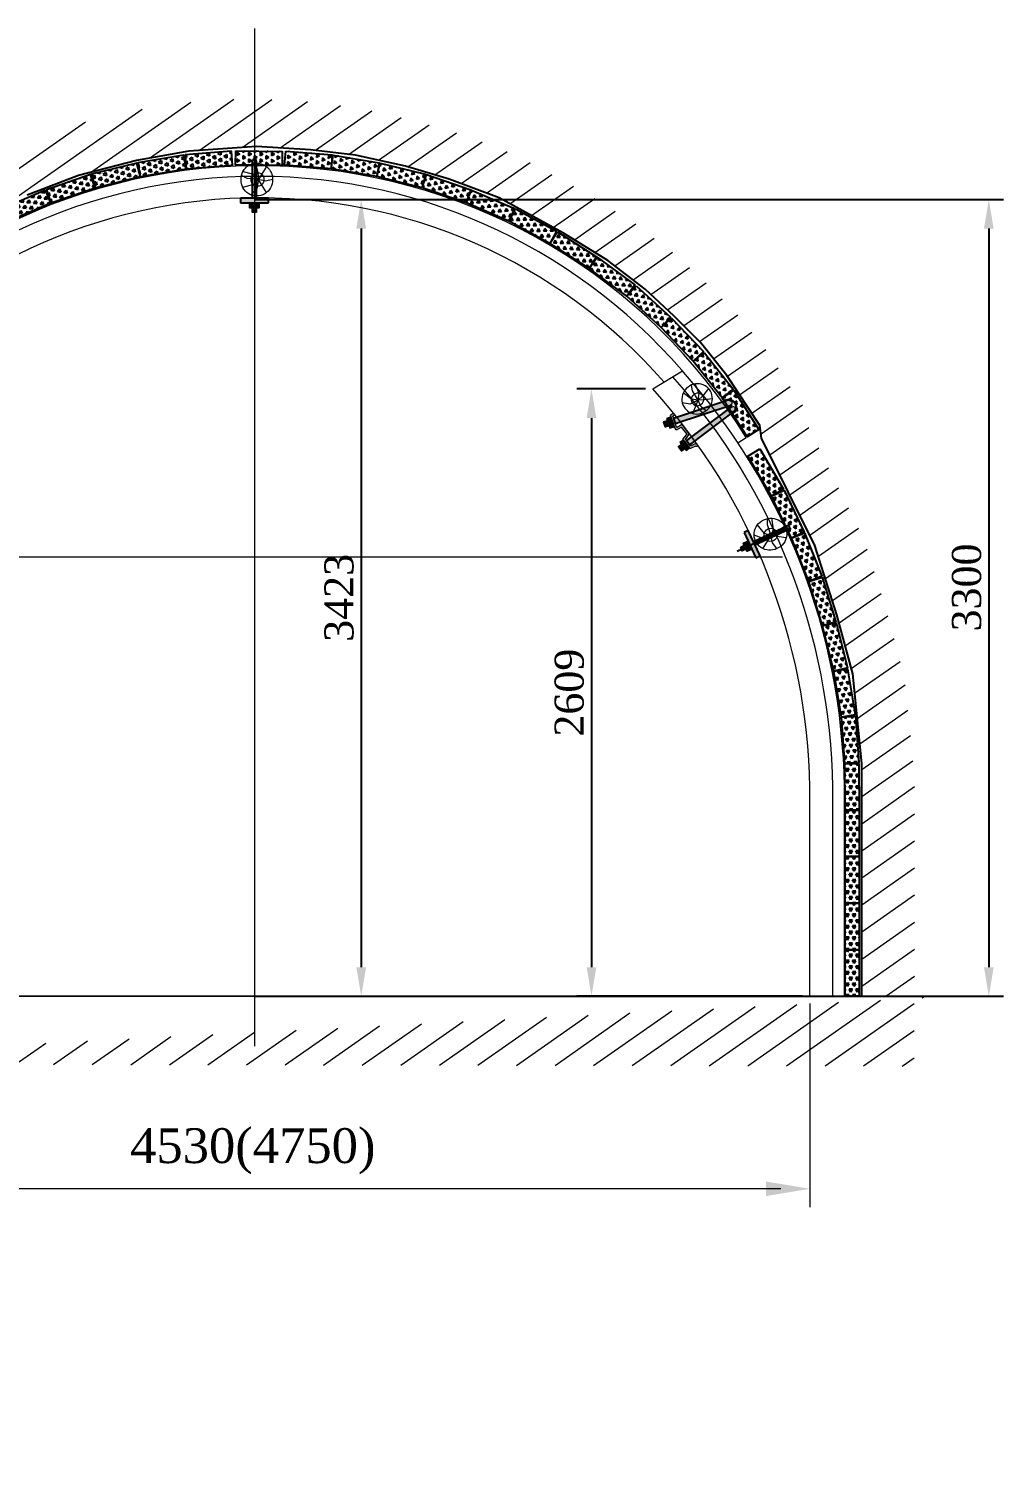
# Model space of a CAD drawing. Header units: millimetres. Extents: x -46762 to 217101, y -107409 to 31524.
# Drawn here: x 116455 to 120641, y -2407 to 3742 of the extents above; entities that cross this region are included whole.
import ezdxf

# ---------------------------------------------------------------- set-up
doc = ezdxf.new("R2010")
doc.units = ezdxf.units.MM
doc.layers.add('АП155', color=130, linetype='Continuous')
doc.styles.get("Standard").update_dxf_attribs({"font": 'TIMES.TTF'})
doc.dimstyles.new('ISO-25', dxfattribs={"dimscale": 50, "dimtxt": 2.5, "dimasz": 2.5, "dimexe": 1.25, "dimexo": 0.625, "dimtad": 1, "dimdec": 0, "dimtxsty": 'Standard', "dimcen": 2.5, "dimadec": 0, "dimazin": 0, "dimtfac": 1, "dimtdec": 0, "dimtmove": 0, "dimatfit": 3, "dimfxl": 1, "dimarcsym": 0})
pattern_1 = [(35, (0, 0), (-54.63315556243714, 78.02423221852646), [])]

# ---------------------------------------------------------------- blocks, each defined once
blk = doc.blocks.new('пзска2')
h = blk.add_hatch(color=9)
edge = h.paths.add_edge_path()
edge.add_line((79387.98750919643, 12480.88038879467), (79626.61282625502, 12400.73938868508))
edge.add_line((79626.61282625502, 12400.73938868508), (79619.42709265536, 12379.46739037297))
edge.add_line((79619.42709265536, 12379.46739037297), (79380.50641894205, 12459.07713288825))
edge.add_arc((79388.0866276481, 12468.66130303135), 12.219487769909, 90.46476017502539, 231.6592020791473, ccw=False)
edge = h.paths.add_edge_path()
edge.add_line((79376.41128150029, 12453.27671080609), (79570.36676375166, 12307.02080642545))
edge.add_line((79570.36676375166, 12307.02080642545), (79556.43053562287, 12288.54982692463))
edge.add_line((79556.43053562287, 12288.54982692463), (79362.53888556157, 12434.86732976127))
edge.add_arc((79372.4885213633, 12441.80124308344), 12.12742373903379, 71.12758126217437, 214.8726875495767, ccw=False)
h = blk.add_hatch(color=9)
edge = h.paths.add_edge_path()
edge.add_arc((79627.66398735114, 12420.72381651853), 1.914105600024586, 52.96569549510618, 133.1878639533618)
edge.add_line((79626.35398748063, 12422.11941695804), (79622.81355695822, 12418.79614233415))
edge.add_arc((79624.12355682859, 12417.40054189431), 1.914105600024586, 133.1878639533618, 232.9656954951062)
edge.add_line((79622.97070427213, 12415.8725591618), (79628.84420245845, 12411.44104481605))
edge.add_arc((79627.69134990202, 12409.91306208345), 1.914105600024586, -18.6650954844352, 52.96569549510622, ccw=False)
edge.add_line((79629.5047839201, 12409.30047959075), (79614.98623600847, 12366.32107847746))
edge.add_arc((79612.22517342953, 12367.25527092905), 2.914821109766541, 257.45859269138043, 341.3069946315402, ccw=False)
edge.add_line((79611.59223424859, 12364.40999939622), (79591.76046854799, 12375.53003915623))
edge.add_arc((79590.82431692723, 12373.86048221169), 1.914105600024586, 60.71984011856469, 142.9656954951062)
edge.add_line((79589.29633419457, 12375.0133347681), (79559.30466016682, 12335.26257932364))
edge.add_arc((79560.83264289954, 12334.10972676726), 1.914105600024586, 142.9656954951062, 217.0077024047578)
edge.add_line((79559.30412506853, 12332.95758376856), (79573.74374478357, 12313.80091985691))
edge.add_arc((79572.21522695292, 12312.64877685838), 1.914105600024586, -37.03430450489378, 37.00770240475782, ccw=False)
edge.add_line((79573.74320968543, 12311.49592430188), (79553.3143543138, 12284.41966196534))
edge.add_arc((79551.78637158129, 12285.5725145218), 1.914105600024586, 243.75876048676588, 322.96569549510616, ccw=False)
edge.add_line((79550.94004681602, 12283.85567596226), (79530.18626878763, 12294.08636202247))
edge.add_arc((79529.28421841265, 12292.60412100991), 1.735146477547994, 58.67647690679077, 148.0479790627951)
edge.add_line((79527.81196128958, 12293.52237601954), (79522.58798516571, 12286.59855452305))
edge.add_arc((79524.1159678984, 12285.44570196656), 1.914105600024586, 142.9656954951062, 232.9656954951062)
edge.add_line((79522.96311534199, 12283.91771923393), (79526.78307217342, 12281.03558784272))
edge.add_arc((79527.93592472986, 12282.56357057532), 1.914105600024586, 232.9656954951062, 322.9656954951062)
edge.add_line((79529.46390746254, 12281.41071801892), (79530.39560312434, 12282.64558094673))
edge.add_arc((79531.92358585686, 12281.49272839027), 1.914105600024586, 63.75876048676588, 142.9656954951062, ccw=False)
edge.add_line((79532.76991062213, 12283.2095669499), (79553.5236886504, 12272.97888088954))
edge.add_arc((79554.44295332953, 12274.3886519282), 1.68300384172545, 236.8929700268868, 329.831485954733)
edge.add_line((79555.8979961485, 12273.54286689265), (79584.53142966857, 12311.49341984757))
edge.add_arc((79583.00344693588, 12312.646272404), 1.914105600024586, 322.9656954951062, 397.0077024047578)
edge.add_line((79584.53196476665, 12313.79841540256), (79570.09234505187, 12332.95507931418))
edge.add_arc((79571.62086288244, 12334.1072223128), 1.914105600024586, 142.9656954951062, 217.0077024047578, ccw=False)
edge.add_line((79570.09288014992, 12335.26007486929), (79591.64296116919, 12363.82240185412))
edge.add_arc((79593.17094390187, 12362.66954929769), 1.914105600024586, 60.71984011856472, 142.9656954951062, ccw=False)
edge.add_line((79594.10709552257, 12364.33910624214), (79613.93886122323, 12353.21906648218))
edge.add_arc((79614.87501284402, 12354.88862342658), 1.914105600024586, 240.7198401185647, 322.9656954951062)
edge.add_line((79616.40299557667, 12353.73577087015), (79622.41552269796, 12361.70473235566))
edge.add_arc((79620.88753996545, 12362.85758491213), 1.914105600024586, 322.9656954951062, 341.3349045155648)
edge.add_line((79622.70097398342, 12362.24500241931), (79639.65450114332, 12412.43269670682))
edge.add_arc((79637.84106712518, 12413.04527919958), 1.914105600024586, 341.3349045155648, 412.9656954951062)
edge.add_line((79638.99391968161, 12414.57326193209), (79628.81683990761, 12422.25179925104))
edge = h.paths.add_edge_path(flags=16)
edge.add_arc((79620.88753996545, 12362.85758491213), 1.914105600024586, 322.9656954951062, 341.3349045155648)
edge.add_arc((79620.88753996545, 12362.85758491213), 1.914105600024586, 322.9656954951062, 341.3349045155648)
edge = h.paths.add_edge_path(flags=17)
edge.add_arc((79620.88753996545, 12362.85758491213), 1.914105600024586, 322.9656954951062, 341.3349045155648)
for points in [[(79638.48391189406, 12408.21222226877), (79656.85667648932, 12401.91922041512), (79642.3228326132, 12359.90285361517), (79623.96931663199, 12366.25150191964)], [(79653.34273550026, 12391.76065295233), (79646.02476543353, 12370.60489283986), (79661.44509861642, 12365.46674914093), (79668.66776640742, 12386.61382562178)], [(79583.94558119617, 12310.33219509802), (79599.40411664211, 12298.57659927863), (79572.38519902097, 12263.26957749148), (79556.96244741342, 12275.07193390929)], [(79592.87698438467, 12290.04725683594), (79605.15206058545, 12280.79099684118), (79591.3095542854, 12262.22888473643), (79578.80820147251, 12271.66284811296)]]:
    blk.add_hatch(color=9).paths.add_polyline_path(points)
at = {"color": 7}
for points in [[(79376.41128150029, 12453.27671080609), (79570.36676375166, 12307.02080642545), (79556.43053562287, 12288.54982692463), (79362.53888556157, 12434.86732976127)], [(79626.61282625502, 12400.73938868508), (79619.42709265536, 12379.46739037297), (79380.50641894205, 12459.07713288825)], [(79387.98750919643, 12480.88038879467), (79626.61282625502, 12400.73938868508)], [(79653.34273550026, 12391.76065295233), (79646.02476543353, 12370.60489283986), (79661.44509861642, 12365.46674914093), (79668.66776640742, 12386.61382562178), (79653.34273550026, 12391.76065295233)], [(79592.87698438467, 12290.04725683594), (79605.15206058545, 12280.79099684118), (79591.3095542854, 12262.22888473643), (79578.80820147251, 12271.66284811296), (79592.87698438467, 12290.04725683594)]]:
    blk.add_lwpolyline(points, dxfattribs=at)
at = {"color": 9, "linetype": 'ByBlock', "lineweight": 30}
blk.add_arc((79389.55610634592, 12450.26644457345), 32.10477288046426, 52.17423131706771, 238.6491880507332, dxfattribs=at)
at = {"layer": 'АП155', "color": 7, "lineweight": 9}
for p, q in [((79622.81355695822, 12418.79614233415), (79626.35398748063, 12422.11941695804)), ((79628.81683990761, 12422.25179925104), (79638.99391968161, 12414.57326193209)), ((79559.30466016682, 12335.26257932364), (79589.29633419457, 12375.0133347681)), ((79570.09288014992, 12335.26007486929), (79591.64296116919, 12363.82240185412)), ((79611.59223424859, 12364.40999939622), (79591.76046854799, 12375.53003915623)), ((79613.93886122323, 12353.21906648218), (79594.10709552257, 12364.33910624214)), ((79629.5047839201, 12409.30047959075), (79614.98623600847, 12366.32107847746)), ((79622.41552269796, 12361.70473235566), (79616.40299557667, 12353.73577087015)), ((79639.65450114332, 12412.43269670682), (79622.70097398342, 12362.24500241931)), ((79622.97070427213, 12415.8725591618), (79628.84420245845, 12411.44104481605)), ((79623.96931663199, 12366.25150191964), (79638.48391189406, 12408.21222226877)), ((79642.3228326132, 12359.90285361517), (79623.96931663199, 12366.25150191964)), ((79649.58975455136, 12380.91103701509), (79631.22661426303, 12387.23186209419)), ((79638.48391189406, 12408.21222226877), (79656.85667648932, 12401.91922041512)), ((79656.85667648932, 12401.91922041512), (79642.3228326132, 12359.90285361517)), ((79646.02476543354, 12370.60489283985), (79661.44509861642, 12365.46674914093)), ((79668.66776640742, 12386.61382562178), (79653.34273550019, 12391.76065295236)), ((79661.44509861642, 12365.46674914093), (79668.66776640742, 12386.61382562178)), ((79553.3143543138, 12284.41966196534), (79573.74320968543, 12311.49592430188)), ((79555.8979961485, 12273.54286689265), (79584.53142966857, 12311.49341984757)), ((79556.96244741342, 12275.07193390929), (79583.94558119617, 12310.33219509802)), ((79573.74374478357, 12313.80091985691), (79559.30412506853, 12332.95758376856)), ((79584.53196476665, 12313.79841540256), (79570.09234505187, 12332.95507931418)), ((79581.66704094349, 12307.69697902192), (79581.66704094349, 12307.69697902192)), ((79583.94558119617, 12310.33219509802), (79599.40411664211, 12298.57659927863)), ((79522.58798516571, 12286.59855452305), (79527.81196128958, 12293.52237601954)), ((79522.96311534199, 12283.91771923393), (79526.78307217342, 12281.03558784272)), ((79529.46390746254, 12281.41071801892), (79530.39560312434, 12282.64558094673)), ((79530.18626878763, 12294.08636202247), (79550.94004681602, 12283.85567596226)), ((79532.76991062213, 12283.2095669499), (79553.5236886504, 12272.97888088954)), ((79572.38519902097, 12263.26957749148), (79556.96244741342, 12275.07193390929)), ((79559.51661648304, 12278.33896102992), (79559.51661648304, 12278.33896102992)), ((79570.45401430462, 12292.7020645036), (79585.89465783161, 12280.92308838508)), ((79599.40411664211, 12298.57659927863), (79572.38519902097, 12263.26957749148)), ((79578.80820147251, 12271.66284811296), (79591.3095542854, 12262.22888473643)), ((79591.3095542854, 12262.22888473643), (79605.15206058545, 12280.79099684118)), ((79605.15206058545, 12280.79099684118), (79592.87698438467, 12290.04725683594))]:
    blk.add_line(p, q, dxfattribs=at)
for centre, radius, start, end in [((79372.4885213633, 12441.80124308344), 12.12742373903379, 71.12758126217444, 214.8726875495767), ((79388.0866276481, 12468.66130303135), 12.219487769909, 90.46476017502546, 231.6592020791473), ((79627.66398735114, 12420.72381651853), 1.914105600024586, 52.96569549510618, 133.1878639533618), ((79590.82431692723, 12373.86048221169), 1.914105600024586, 60.71984011856469, 142.9656954951062), ((79593.17094390187, 12362.66954929769), 1.914105600024586, 60.71984011856469, 142.9656954951062), ((79612.22517342953, 12367.25527092905), 2.914821109766541, 257.4585926913804, 341.3069946315402), ((79624.12355682859, 12417.40054189431), 1.914105600024586, 133.1878639533618, 232.9656954951062), ((79620.88753996545, 12362.85758491213), 1.914105600024586, 322.9656954951062, 341.3349045155648), ((79620.88753996545, 12362.85758491213), 1.914105600024586, 322.9656954951062, 341.3349045155648), ((79620.88753996545, 12362.85758491213), 1.914105600024586, 322.9656954951062, 341.3349045155648), ((79620.88753996545, 12362.85758491213), 1.914105600024586, 322.9656954951062, 341.3349045155648), ((79627.69134990202, 12409.91306208345), 1.914105600024586, 341.3349045155648, 52.96569549510618), ((79637.84106712518, 12413.04527919958), 1.914105600024586, 341.3349045155648, 52.96569549510618), ((79560.83264289954, 12334.10972676726), 1.914105600024586, 142.9656954951062, 217.0077024047578), ((79571.62086288244, 12334.1072223128), 1.914105600024586, 142.9656954951062, 217.0077024047578), ((79572.21522695292, 12312.64877685838), 1.914105600024586, 322.9656954951062, 37.00770240475778), ((79583.00344693588, 12312.646272404), 1.914105600024586, 322.9656954951062, 37.00770240475778), ((79614.87501284402, 12354.88862342658), 1.914105600024586, 240.7198401185647, 322.9656954951062), ((79524.1159678984, 12285.44570196656), 1.914105600024586, 142.9656954951062, 232.9656954951062), ((79527.93592472986, 12282.56357057532), 1.914105600024586, 232.9656954951062, 322.9656954951062), ((79529.28421841265, 12292.60412100991), 1.735146477547994, 58.67647690679077, 148.0479790627951), ((79531.92358585686, 12281.49272839027), 1.914105600024586, 63.75876048676592, 142.9656954951062), ((79551.78637158129, 12285.5725145218), 1.914105600024586, 243.7587604867659, 322.9656954951062), ((79554.44295332953, 12274.3886519282), 1.68300384172545, 236.8929700268868, 329.831485954733)]:
    blk.add_arc(centre, radius, start, end, dxfattribs=at)
blk = doc.blocks.new('ск16')
h = blk.add_hatch(color=9)
edge = h.paths.add_edge_path()
edge.add_line((76510.91213818084, 28276.66980265561), (76510.91213818084, 28116.66980265561))
edge.add_line((76510.91213818084, 28116.66980265561), (76494.91213818084, 28116.66980265561))
edge.add_line((76494.91213818084, 28116.66980265561), (76494.91213818084, 28276.66980265561))
edge.add_arc((76502.91213818084, 28276.66980265561), 8, 0, 180, ccw=False)
for points in [[(76562.91213818084, 28116.66980265561), (76442.91213818084, 28116.66980265561), (76442.91213818084, 28096.66980265561), (76562.91213818084, 28096.66980265561)], [(76521.91213818084, 28096.66980265561), (76521.91213818084, 28074.66980265561), (76483.91213818084, 28074.66980265561), (76483.91213818084, 28096.66980265561)], [(76494.91213818084, 28074.66980265561), (76510.91213818084, 28074.66980265561), (76510.91213818084, 28056.66980265561), (76494.91213818084, 28056.66980265561)]]:
    blk.add_hatch(color=9).paths.add_polyline_path(points)
at = {"color": 7}
for p, q in [((76494.91213818084, 28116.66980265561), (76494.91213818084, 28276.66980265561)), ((76510.91213818084, 28116.66980265561), (76510.91213818084, 28276.66980265561)), ((76442.91213818084, 28116.66980265561), (76442.91213818084, 28096.66980265561)), ((76562.91213818084, 28116.66980265561), (76442.91213818084, 28116.66980265561)), ((76562.91213818084, 28096.66980265561), (76562.91213818084, 28116.66980265561)), ((76442.91213818084, 28096.66980265561), (76562.91213818084, 28096.66980265561)), ((76494.91213818084, 28074.66980265561), (76494.91213818084, 28056.66980265561)), ((76510.91213818084, 28074.66980265561), (76510.91213818084, 28056.66980265561))]:
    blk.add_line(p, q, dxfattribs=at)
for points in [[(76510.91213818084, 28276.66980265561), (76510.91213818084, 28116.66980265561), (76494.91213818084, 28116.66980265561), (76494.91213818084, 28276.66980265561)], [(76502.91213818084, 28096.66980265561), (76521.91213818084, 28096.66980265561), (76521.91213818084, 28074.66980265561), (76483.91213818084, 28074.66980265561), (76483.91213818084, 28096.66980265561), (76521.91213818084, 28096.66980265561)], [(76521.91213818084, 28096.66980265561), (76521.91213818084, 28074.66980265561), (76483.91213818084, 28074.66980265561), (76483.91213818084, 28096.66980265561), (76521.91213818084, 28096.66980265561)], [(76494.91213818084, 28074.66980265561), (76510.91213818084, 28074.66980265561), (76510.91213818084, 28056.66980265561), (76494.91213818084, 28056.66980265561), (76494.91213818084, 28074.66980265561)]]:
    blk.add_lwpolyline(points, dxfattribs=at)
blk.add_arc((76502.91213818084, 28276.66980265561), 8, 0, 180, dxfattribs=at)
blk = doc.blocks.new('затягон')
h = blk.add_hatch()
h.set_pattern_fill('TRIANG', scale=3, style=0)
h.set_pattern_definition([(59.99999999999999, (0, 0), (-14.28749487907025, 24.74667295657017), [14.2875, -14.2875]), (120, (0, 0), (-28.57499487907025, 2.956570175349782e-06), [14.2875, -14.2875]), (0, (-7.143750000000001, 12.37335), (14.2875, 24.74667), [14.2875, -14.2875])])
h.paths.add_polyline_path([(77132.18952894583, 10756.23562590411), (77132.18952894583, 10556.23562590411), (77192.18952894583, 10556.23562590411), (77192.18952894583, 10756.23562590411)])
at = {"color": 7}
blk.add_lwpolyline([(77132.18952894583, 10756.23562590411), (77132.18952894583, 10556.23562590411), (77192.18952894583, 10556.23562590411), (77192.18952894583, 10756.23562590411), (77132.18952894583, 10756.23562590411)], dxfattribs=at)
blk = doc.blocks.new('*D94')
at = {"color": 0, "lineweight": -2}
for p, q in [((117424.2727083894, 3008.41349322733), (120641.2987331401, 3008.413493227329)), ((120578.7987331401, 2883.413493227329), (120578.7987331401, -289.2586798684505)), ((117424.2727083894, -414.2586798684497), (120641.2987331401, -414.2586798684505))]:
    blk.add_line(p, q, dxfattribs=at)
at = {"color": 0, "lineweight": 0}
for points in [[(120557.9653998068, 2883.413493227329), (120599.6320664734, 2883.413493227329), (120578.7987331401, 3008.413493227329)], [(120557.9653998068, -289.2586798684505), (120599.6320664734, -289.2586798684505), (120578.7987331401, -414.2586798684505)]]:
    blk.add_solid(points, dxfattribs=at)
at = {"layer": 'Defpoints', "color": 0, "lineweight": 0}
for p in [(117393.0227083894, 3008.41349322733), (117393.0227083894, -414.2586798684497), (120578.7987331401, -414.2586798684505)]:
    blk.add_point(p, dxfattribs=at)
at = {"color": 0, "insert": (120483.9672623398, 1341.706021343474), "char_height": 125, "attachment_point": 5, "rotation": 90}
blk.add_mtext('3300', dxfattribs=at)
blk = doc.blocks.new('*D194')
at = {"color": 0, "lineweight": -2}
for p, q in [((119104.0673246396, 2194.293213965747), (118809.744795959, 2194.293213965747)), ((118872.244795959, 2069.293213965747), (118872.244795959, -289.2586798684501)), ((119778.4904695947, -414.2586798684504), (118809.744795959, -414.2586798684501))]:
    blk.add_line(p, q, dxfattribs=at)
at = {"color": 0, "lineweight": 13}
for points in [[(118851.4114626257, 2069.293213965747), (118893.0781292924, 2069.293213965747), (118872.244795959, 2194.293213965747)], [(118851.4114626257, -289.2586798684501), (118893.0781292924, -289.2586798684501), (118872.244795959, -414.2586798684501)]]:
    blk.add_solid(points, dxfattribs=at)
at = {"layer": 'Defpoints', "color": 0, "lineweight": 13}
for p in [(119135.3173246396, 2194.293213965747), (118872.244795959, -414.2586798684501), (119809.7404695947, -414.2586798684504)]:
    blk.add_point(p, dxfattribs=at)
at = {"color": 0, "lineweight": 13, "insert": (118777.2330800254, 890.0172670486675), "char_height": 125, "attachment_point": 5, "rotation": 90}
blk.add_mtext('2609', dxfattribs=at)
blk = doc.blocks.new('*D195')
at = {"color": 0, "lineweight": -2}
for p, q in [((117455.5227083894, 3008.41349322733), (117945.7926955647, 3008.41349322733)), ((117883.2926955647, 2883.41349322733), (117883.2926955647, -289.2586798684497)), ((117455.5227083894, -414.2586798684497), (117945.7926955647, -414.2586798684499))]:
    blk.add_line(p, q, dxfattribs=at)
at = {"color": 0, "lineweight": 13}
for points in [[(117862.4593622314, 2883.41349322733), (117904.1260288981, 2883.41349322733), (117883.2926955647, 3008.41349322733)], [(117862.4593622314, -289.2586798684497), (117904.1260288981, -289.2586798684498), (117883.2926955647, -414.2586798684497)]]:
    blk.add_solid(points, dxfattribs=at)
at = {"layer": 'Defpoints', "color": 0, "lineweight": 13}
for p in [(117424.2727083894, 3008.41349322733), (117424.2727083894, -414.2586798684497), (117883.2926955647, -414.2586798684497)]:
    blk.add_point(p, dxfattribs=at)
at = {"color": 0, "lineweight": 13, "insert": (117788.4612247645, 1297.077406679459), "char_height": 125, "attachment_point": 5, "rotation": 90}
blk.add_mtext('3423', dxfattribs=at)
blk = doc.blocks.new('малчик')
at = {"color": 7, "linetype": 'ByBlock', "lineweight": 9}
for p, q in [((119615.593246907, 1573.865760420405), (119584.1780287269, 1611.446094139625)), ((119627.7657393114, 1610.4430128768), (119628.4698462511, 1637.569267079249)), ((119644.0689532542, 1563.29150951164), (119627.7657393114, 1610.4430128768)), ((119654.6362349919, 1591.769802840485), (119646.6565953917, 1640.097049478427)), ((119604.7621011095, 1553.266675202045), (119570.7307680805, 1566.50352419159)), ((119607.6371590696, 1508.77504948611), (119629.9210252962, 1542.627032700286)), ((119644.0723132252, 1563.296417088539), (119615.593246907, 1573.865760420405)), ((119644.0630419651, 1563.292165543156), (119654.6362349919, 1591.769802840485)), ((119668.9597904083, 1560.529138580998), (119644.0630419651, 1563.292165543156)), ((119709.1526768028, 1555.327278835044), (119668.9597904083, 1560.529138580998)), ((119669.0404644479, 1508.836633281964), (119650.0863085295, 1532.747085186653))]:
    blk.add_line(p, q, dxfattribs=at)
at = {"color": 7, "linetype": 'ByBlock', "lineweight": 9, "extrusion": (0, 0, -1)}
for centre, major_axis, ratio, start_param, end_param in [((119638.4088399553, 1569.248207332115), (-47.89496162578067, 47.89496162578067), 0.9999999999946823, 3.45771997180005, 6.677934424498158), ((119643.2482390612, 1571.467422897527), (-47.89496162578067, 47.89496162578067), 0.9999999999946823, 0.3161273182102568, 3.536341770908364), ((119643.3077980296, 1568.318162476637), (-19.56506301142971, 19.56506301142971), 0.999999999992481, 0.2883940536884071, 3.5429960212207)]:
    blk.add_ellipse(centre, major_axis=major_axis, ratio=ratio, start_param=start_param, end_param=end_param, dxfattribs=at)
at = {"color": 7, "linetype": 'ByBlock', "lineweight": 9, "extrusion": (0, 0, -0.9999999999999998)}
blk.add_ellipse((119640.7564568189, 1567.148187443883), major_axis=(-19.56506301141584, 19.56506301141584), ratio=0.9999999999939162, start_param=3.451065721488449, end_param=6.705667689021001, dxfattribs=at)
blk = doc.blocks.new('малик')
at = {"color": 7, "linetype": 'ByBlock', "lineweight": 9}
for p, q in [((117428.6909205339, 3163.968094087497), (117438.9293063907, 3122.875612338161)), ((117476.8090733806, 3149.679889349311), (117455.3292196006, 3115.312123301359)), ((117392.7884114651, 3098.669046341267), (117368.4238110949, 3110.614576150692)), ((117420.9614535526, 3115.312123301359), (117373.7057752367, 3128.200035569345)), ((117442.4443673377, 3093.837369529778), (117392.7884114651, 3098.669046341267)), ((117442.4413073326, 3093.832269521379), (117420.9614535526, 3115.312123301359)), ((117442.4362078757, 3093.83736897826), (117435.1750152459, 3053.928943744948)), ((117438.9293063907, 3122.875612338161), (117442.4362078757, 3093.83736897826)), ((117455.3292196006, 3115.312123301359), (117442.4413073326, 3093.832269521379)), ((117455.3321224337, 3072.364357724917), (117442.4413066432, 3093.84246912448)), ((117472.7174443139, 3086.577119380221), (117442.4443673377, 3093.837369529778)), ((117502.3518785533, 3093.841418669588), (117472.7174443139, 3086.577119380221)), ((117420.9643566998, 3072.359711900484), (117373.7104209998, 3059.465411741701)), ((117435.1750152459, 3053.928943744948), (117408.9592397311, 3028.510861341907)), ((117476.8166218418, 3037.999495631244), (117455.3321224337, 3072.364357724917))]:
    blk.add_line(p, q, dxfattribs=at)
at = {"color": 7, "linetype": 'ByBlock', "lineweight": 9, "extrusion": (0, 0, -1)}
for centre, major_axis, ratio, start_param, end_param in [((117434.6703237774, 3096.498831196397), (-47.89496162553311, 47.89496162553311), 0.9999999999990257, 5.458408654375653, 8.678623107073939), ((117434.6706836241, 3091.174856994578), (-47.89496162553311, 47.89496162553311), 0.9999999999990257, 2.31681600078586, 5.537030453484146), ((117437.5578575065, 3095.240444359137), (-19.5650630113129, 19.5650630113129), 0.9999999999981642, 5.430675389852599, 8.685277357385274), ((117437.5580472185, 3092.433634156318), (-19.5650630113204, 19.5650630113204), 0.9999999999974641, 2.310161750473125, 5.564763718006)]:
    blk.add_ellipse(centre, major_axis=major_axis, ratio=ratio, start_param=start_param, end_param=end_param, dxfattribs=at)

msp = doc.modelspace()

# ---------------------------------------------------------------- hatches: boundary and pattern name
at = {"lineweight": 0}
h = msp.add_hatch(dxfattribs=at)
h.set_pattern_fill('LINE', scale=30, angle=35, style=0)
h.set_pattern_definition(pattern_1)
h.paths.add_polyline_path([(111056.0595873929, 2388.473182440364), (111117.9702557455, 2140.163054229172), (113747.6179180978, 2771.156609424215), (114252.7679964633, 2884.233958079421), (114888.2856136361, 2936.661064846732), (115349.0244826576, 2355.395320168755), (115405.8114998539, 2332.026157345041), (115521.0552926341, 2358.733807921992), (115571.1616295752, 2413.817975779064), (115716.4693068554, 2564.047913083166), (115885.1597767043, 2700.92389937432), (116000.4039811607, 2781.046348207281), (116130.6797161908, 2864.507536242425), (116275.9873934709, 2947.968472828623), (116448.9259493164, 3027.317213232222), (116668.9857784767, 3110.533992884739), (116917.8769338005, 3175.357281601871), (117142.9048705106, 3215.044475700241), (117433.4020740213, 3235.647448588512), (117664.905264597, 3222.037522541068), (117858.9595125574, 3198.220277682529), (118073.4403067894, 3150.586039414397), (118260.5088224817, 3096.01784480951), (118475.4375203443, 3015.201145416475), (118752.3131840301, 2863.976727501955), (118942.6285893681, 2746.435405578522), (119103.0064947784, 2622.482638243295), (119227.0325744628, 2507.078380974068), (119340.3661899947, 2393.811439808109), (119453.7002172029, 2252.761652340821), (119595.6399720547, 2037.97848249547), (119602.8813552003, 1982.496019496291), (119832.1837251793, 1521.74850090011), (119926.4744379162, 1224.178026214533), (119994.0584850022, 970.8877122086706), (120032.8494918047, 586.2045077878283), (120032.8494918047, -413.654092809069), (120259.8873960572, -414.2586798684497), (120259.8873960572, 528.9066336354763), (120217.2172885744, 952.0581584984029), (120142.8748367798, 1230.677503904852), (120039.1550527692, 1558.005026058986), (119786.9224457923, 2064.827296514786), (119778.9569243322, 2125.858005813882), (119622.8231939951, 2362.119492643769), (119498.1557640662, 2517.274258857785), (119373.488786981, 2641.86789414034), (119237.0600993282, 2768.812577136489), (119060.6444033768, 2905.160621205239), (118851.297457505, 3034.456075321015), (118546.7342274507, 3200.802935026987), (118310.3126598018, 3289.701304359326), (118104.5372925403, 3349.726318424701), (117868.6084188851, 3402.123980519646), (117655.1487461286, 3428.322949864039), (117400.4952364954, 3443.293868516228), (117080.9483126336, 3420.630598339129), (116833.4175822525, 3376.974684830923), (116559.6373113963, 3305.669067242077), (116317.57149932, 3214.130609624309), (116127.33908789, 3126.84699518035), (115967.5006428818, 3035.039964935532), (115824.1973343487, 2943.232658096874), (115441.8056887049, 2563.675273040474), (114936.8932436222, 3200.670169979625), (114237.823864732, 3143.000352535582), (113682.15877853, 3018.615269014856)])
h.paths.add_polyline_path([(111034.9263300025, 2120.236361124191), (110973.0156616499, 2368.546489335375), (110635.6728675291, 2287.599854533631), (110439.1595133673, 2241.954124878132), (109955.4082779598, 1967.326581895514), (107042.1448481317, 1244.064832456354), (107101.5099627982, 1006.553825950438), (110359.6629175794, 1815.439621133904), (110799.4367679499, 2065.101023845375), (110978.0852717333, 2106.59714171401)])
h = msp.add_hatch(dxfattribs=at)
h.set_pattern_fill('LINE', scale=30, angle=35, style=0)
h.set_pattern_definition(pattern_1)
edge = h.paths.add_edge_path()
edge.add_line((120258.0684462396, -414.2586798684497), (120258.0684462396, -713.9697576017138))
edge.add_line((114785.1240180453, -704.4287516027998), (120258.0684462396, -713.9697576017137))
edge.add_line((114775.2439695947, -414.2586798684497), (120258.0684462396, -414.2586798684504))
edge.add_line((120432.8217195947, -414.2586798684497), (114708.8631712839, -414.2586798684497))
edge.add_line((114785.1240180453, -704.4287516027998), (112000.4918802513, -1398.715521171931))
edge.add_line((114708.8631712839, -414.2586798684498), (111844.8845793646, -1128.328742377324))
edge.add_line((112000.3223236483, -1398.757796381132), (107954.8204510957, -2407.414698762999))
edge.add_line((111844.8845793646, -1128.328742377324), (107882.0743381253, -2116.368305472011))
edge.add_line((107882.0743381253, -2116.368305472009), (107954.8204510957, -2407.414698762999))

# ---------------------------------------------------------------- linework, layer by layer
at = {"color": 7, "lineweight": 9}
for p, q in [((117424.2727083894, 3741.915094401447), (117424.2727083894, -628.5634882719824)), ((119692.699630047, 1471.580897887849), (115285.3625254486, 1471.580897887849))]:
    msp.add_line(p, q, dxfattribs=at)
at = {"color": 7, "linetype": 'ByBlock', "lineweight": 9}
for p, q in [((117442.4413066432, 3093.84246912448), (117420.9643566998, 3072.359711900484)), ((119135.3173245948, 2194.293214015321), (119262.5735444923, 2272.221797745173)), ((119334.3761844135, 2174.11744807694), (119317.4675683171, 2216.935100081144)), ((119302.0549769773, 2149.931084293785), (119265.7455354364, 2178.230855961381)), ((119330.3061616949, 2145.859138198852), (119334.3761844135, 2174.11744807694)), ((119330.3138367817, 2145.864881562331), (119302.0549769773, 2149.931084293785)), ((119307.6453811434, 2088.554377338885), (119321.4091026357, 2124.071034265144)), ((119321.4091026357, 2124.071034265144), (119330.3138367817, 2145.864881562331)), ((119353.7268141411, 2148.254781999596), (119330.3061616949, 2145.859138198852)), ((119391.6836237982, 2151.441245428832), (119353.7268141411, 2148.254781999596)), ((119501.0415833944, 1963.189992697355), (119537.2581604923, 1985.368135055087)), ((119702.0864618676, 1605.022128010081), (119669.0000419609, 1578.589091502203)), ((119644.0655521098, 1563.298926319316), (119604.7621011095, 1553.266675202045)), ((119629.9210252962, 1542.627032700286), (119644.0723132252, 1563.296417088539)), ((119669.0000419609, 1578.589091502203), (119644.0655521098, 1563.298926319316)), ((119650.0863085295, 1532.747085186653), (119644.0689532542, 1563.29150951164)), ((119809.7404695947, -414.2586798684497), (119809.7404695947, 482.978320131544)), ((119909.4334695947, -414.2586798684497), (119909.4334695947, 482.978320131544)), ((119959.2799695947, -414.2586798684497), (119959.2799695947, 482.978320131544)), ((120432.8217195947, -414.2586798684497), (114708.8631712839, -414.2586798684497)), ((114775.2439695947, -414.2586798684497), (120258.0684462396, -414.2586798684504)), ((117442.0317195947, -414.2586798684497), (119809.7404695947, -414.2586798684497)), ((119809.7404695947, -445.4127423684549), (119809.7404695947, -943.3895982253234)), ((119809.7404695947, -825.4393054507382), (119809.7404695947, -1320.109250301131)), ((119685.1242195947, -1241.168947387057), (115198.9392195947, -1241.168947387057))]:
    msp.add_line(p, q, dxfattribs=at)
at = {"color": 7}
msp.add_line((119498.1724583335, 1498.314704902772), (119716.2071330674, 1599.787221633189), dxfattribs=at)
msp.add_lwpolyline([(120032.8494918047, -413.654092809069), (120032.8494918047, 586.2045077878283), (119994.0584850022, 970.8877122086706), (119926.4744379162, 1224.178026214533), (119832.1837251793, 1521.74850090011), (119602.8813552003, 1982.496019496291), (119595.6399720547, 2037.97848249547), (119453.7002172029, 2252.761652340821), (119340.3661899947, 2393.811439808109), (119227.0325744628, 2507.078380974068), (119103.0064947784, 2622.482638243295), (118942.6285893681, 2746.435405578522), (118752.3131840301, 2863.976727501955), (118475.4375203443, 3015.201145416475), (118260.5088224817, 3096.01784480951), (118073.4403067894, 3150.586039414397), (117858.9595125574, 3198.220277682529), (117664.905264597, 3222.037522541068), (117433.4020740213, 3235.647448588512), (117142.9048705106, 3215.044475700241), (116917.8769338005, 3175.357281601871), (116668.9857784767, 3110.533992884739), (116448.9259493164, 3027.317213232222)], dxfattribs=at)
at = {"color": 7, "linetype": 'ByBlock', "lineweight": 9}
for points in [[(119375.3431526096, 2195.696361591195), (119350.1846387032, 2164.854748201891), (119330.3071279447, 2145.865846905253), (119296.1865824368, 2128.859814026197), (119262.2981085424, 2134.276341445257)], [(119364.0454481009, 2100.779977276892), (119341.8933213115, 2118.990550244409), (119330.3117225113, 2145.859707001779), (119305.9891066414, 2185.947601935179), (119301.2600500184, 2211.008499013144)]]:
    msp.add_lwpolyline(points, dxfattribs=at)
for centre, radius, start, end in [((117443.4772886732, 692.1038009939803), 2460.9857734148, 31.7023554298707, 142.323322487623), ((117440.6070892753, 702.9699002202815), 2404.539021398537, 40.82563061950304, 142.2576363856064), ((117442.0317195947, 702.3029201319805), 2312.8776, 41.14166527046871, 141.7966543819133), ((117198.1007780213, 442.2916923363082), 2711.210950800001, 0.8925364009885881, 41.73196732842202), ((117214.9561184808, 445.6294087524457), 2743.934561689152, 0.8283327920348186, 41.8114417339641), ((119327.9374004811, 2153.208408443767), 63.65949652277222, 304.5556197087836, 129.0603169742654), ((117198.1007780213, 442.2916923363082), 2611.9566, 0.8925364009885881, 42.12591213757177), ((119323.931169656, 2150.210495809333), 63.65949652277222, 124.5556197087836, 309.0603169742655), ((119326.5041514752, 2148.746426551836), 26.00486603317605, 122.9666207002339, 309.4415774345528), ((119328.6162446462, 2150.326932288794), 26.00486603317605, 304.1743592500983, 130.6493159847417)]:
    msp.add_arc(centre, radius, start, end, dxfattribs=at)
at = {"color": 7, "lineweight": 9}
msp.add_solid([(119621.6129833587, -1209.746990280342), (119621.6129833587, -1272.446990280339), (119809.7129833587, -1241.096990280341)], dxfattribs=at)

# ---------------------------------------------------------------- block references
at = {"color": 7}
for p, rotation in [((93700.43051126086, 77472.28490395451), 279.5630470247185), ((100461.0781744084, 79246.07796287548), 274.5678545446676), ((87956.29364642351, 75457.1894505753), 283.8943350324196), ((81474.95374525651, 72561.8188135511), 288.9698925812669), ((76264.50323847737, 69711.88178121664), 293.1919782731514)]:
    msp.add_blockref('затягон', p, dxfattribs=dict(at, rotation=rotation))
at = {"color": 7, "xscale": -1}
for p, rotation in [((128877.307487954, 80236.45016750028), 89.42243161494527), ((134423.7924810797, 79246.07796287548), 85.43214545617116), ((141184.4401442272, 77472.28490395451), 80.43695297442699), ((146928.5770090646, 75457.1894505753), 76.10566496801579), ((153409.9169102316, 72561.8188135511), 71.03010741871691), ((158620.3674170107, 69711.88178121664), 66.80802172641717), ((164941.1184189143, 65518.35870544919), 61.37421130607079), ((169350.3736717561, 62049.02026136171), 57.39377486017152), ((172999.0809107939, 58778.04731315006), 53.93588974475526), ((178905.6363674277, 52477.97564188155), 47.72860218817969), ((182486.0879455863, 47907.78396648668), 43.60454229272406), ((186680.1128955529, 41499.92426185614), 38.11698297813432), ((190315.5830229532, 34560.17122015571), 32.49987387066195), ((191481.7518852473, 31893.24372437744), 30.56134412265122), ((194007.9868735106, 25068.96735644156), 25.35462684731972), ((195298.9949205552, 20627.08548076844), 22.09871212638858), ((196780.0823363634, 13589.72899048859), 16.95480494578143), ((197372.1269092109, 9357.885623028349), 13.95828393259047), ((197825.4479710265, 2978.744991369584), 9.400426418919327), ((197725.909917043, -4171.757324050932), 4.286206022977179), ((197237.3636709135, -9545.509997386145), 0.4636421573320249)]:
    msp.add_blockref('затягон', p, dxfattribs=dict(at, rotation=rotation))
at = {"color": 9}
for p, rotation in [((40900.59924101221, -25045.69115616153), 359.9570912710282), ((61799.95725002947, 59027.77682249364), 294.9570912711951)]:
    msp.add_blockref('ск16', p, dxfattribs=dict(at, rotation=rotation))
at = {"color": 7, "lineweight": 15}
for name in ['малик', 'малчик']:
    msp.add_blockref(name, (0, 0), dxfattribs=at)
at = {"color": 9, "xscale": -1}
msp.add_blockref('пзска2', (198851.1919554507, -10333.97842641675), dxfattribs=at)
at = {"color": 7, "xscale": -1}
for p in [(197154.4694985406, -10370.49430577256), (197154.4694985406, -10570.49430577256), (197154.4694985406, -10770.49430577256), (197154.4694985406, -10970.49430577256)]:
    msp.add_blockref('затягон', p, dxfattribs=at)

# ---------------------------------------------------------------- texts
at = {"color": 7, "lineweight": 9}
msp.add_text('4530(4750)', height=149.5395, dxfattribs=at).set_placement((116890.6508698474, -1130.408052992294))

# ---------------------------------------------------------------- dimensions: what is measured, and where the dimension line sits
at = {"color": 7}
dim = msp.add_linear_dim(base=(120578.7987331401, -414.2586798684505), p1=(117393.0227083894, 3008.41349322733), p2=(117393.0227083894, -414.2586798684497), angle=90, text='3300', dimstyle='ISO-25', dxfattribs=at)
dim.commit()
dim.dimension.update_dxf_attribs({"geometry": '*D94', "text_midpoint": (120578.7987331401, 1341.706021343474), "dimtype": 160})
at = {"color": 7, "lineweight": 13}
for base, p1, p2, picture, middle in [((117883.2926955647, -414.2586798684497), (117424.2727083894, 3008.41349322733), (117424.2727083894, -414.2586798684497), '*D195', (117788.4612247645, 1297.077406679459)), ((118872.244795959, -414.2586798684501), (119135.3173246396, 2194.293213965747), (119809.7404695947, -414.2586798684504), '*D194', (118777.2330800254, 890.0172670486675))]:
    dim = msp.add_linear_dim(base=base, p1=p1, p2=p2, angle=90, dimstyle='ISO-25', dxfattribs=at)
    dim.commit()
    dim.dimension.update_dxf_attribs({"geometry": picture, "text_midpoint": middle})

doc.saveas('drawing.dxf')
